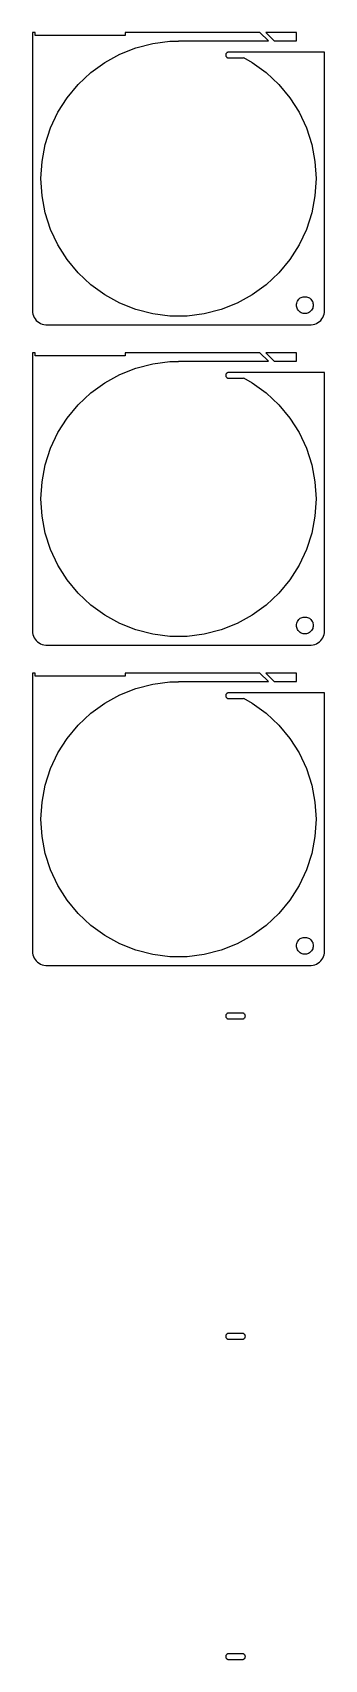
# Model space of a CAD drawing. Header units: metres. Extents: x -52 to 52, y 43 to 622.
import ezdxf

# ---------------------------------------------------------------- set-up
doc = ezdxf.new("R2010")
doc.units = ezdxf.units.M

msp = doc.modelspace()

# ---------------------------------------------------------------- linework, layer by layer
for p, q in [((-51, 622), (-52, 622)), ((-52, 622), (-52, 523)), ((-51, 621), (-51, 622)), ((-19, 621), (-51, 621)), ((29.0099, 621.99), (-19, 621.99)), ((-19, 621.99), (-19, 621)), ((32, 619), (29.0099, 621.99)), ((42, 621.99), (31.1312, 621.99)), ((31.1312, 621.99), (34.1213, 619)), ((42, 619), (42, 621.99)), ((-26.2555, 611.372), (-20.8632, 614.337)), ((-20.8632, 614.337), (-15.1418, 616.602)), ((-15.1418, 616.602), (-9.1817, 618.132)), ((-9.1817, 618.132), (-3.0767, 618.903)), ((-3.0767, 618.903), (0, 618.903)), ((0, 618.903), (0, 619)), ((0, 619), (32, 619)), ((16.8189, 614.125), (16.811, 614)), ((16.811, 614), (16.8189, 613.875)), ((16.8424, 614.249), (16.8189, 614.125)), ((16.8189, 613.875), (16.8424, 613.751)), ((16.8812, 614.368), (16.8424, 614.249)), ((16.8424, 613.751), (16.8812, 613.632)), ((16.9347, 614.482), (16.8812, 614.368)), ((17.002, 614.588), (16.9347, 614.482)), ((17.082, 614.685), (17.002, 614.588)), ((17.1736, 614.771), (17.082, 614.685)), ((17.2752, 614.844), (17.1736, 614.771)), ((17.3852, 614.905), (17.2752, 614.844)), ((17.502, 614.951), (17.3852, 614.905)), ((17.6236, 614.982), (17.502, 614.951)), ((17.7482, 614.998), (17.6236, 614.982)), ((19.1924, 614.998), (17.7482, 614.998)), ((52, 615), (19.1874, 615)), ((19.1874, 615), (19.1924, 614.998)), ((34.1213, 619), (42, 619)), ((52, 523), (52, 615)), ((-31.2338, 607.755), (-26.2555, 611.372)), ((16.8812, 613.632), (16.9347, 613.518)), ((16.9347, 613.518), (17.002, 613.412)), ((17.002, 613.412), (17.082, 613.315)), ((17.082, 613.315), (17.1736, 613.229)), ((17.1736, 613.229), (17.2752, 613.156)), ((17.2752, 613.156), (17.3852, 613.095)), ((17.3852, 613.095), (17.502, 613.049)), ((17.502, 613.049), (17.6236, 613.018)), ((17.6236, 613.018), (17.7482, 613.002)), ((17.7482, 613.002), (22.8738, 613.002)), ((22.8738, 613.002), (22.9984, 613.018)), ((22.9984, 613.018), (23.12, 613.049)), ((23.12, 613.049), (23.1696, 613.069)), ((23.1696, 613.069), (26.2555, 611.372)), ((26.2555, 611.372), (31.2338, 607.755)), ((-39.6418, 598.801), (-35.7195, 603.543)), ((-35.7195, 603.543), (-31.2338, 607.755)), ((31.2338, 607.755), (35.7195, 603.543)), ((35.7195, 603.543), (39.6418, 598.801)), ((-42.939, 593.606), (-39.6418, 598.801)), ((39.6418, 598.801), (42.939, 593.606)), ((-45.559, 588.038), (-42.939, 593.606)), ((42.939, 593.606), (45.559, 588.038)), ((-47.4606, 582.186), (-45.559, 588.038)), ((45.559, 588.038), (47.4606, 582.186)), ((-48.6136, 576.141), (-47.4606, 582.186)), ((47.4606, 582.186), (48.6136, 576.141)), ((-49, 570), (-48.6136, 576.141)), ((48.6136, 576.141), (49, 570)), ((-48.6136, 563.859), (-49, 570)), ((49, 570), (48.6136, 563.859)), ((-47.4606, 557.814), (-48.6136, 563.859)), ((48.6136, 563.859), (47.4606, 557.814)), ((-45.559, 551.962), (-47.4606, 557.814)), ((47.4606, 557.814), (45.559, 551.962)), ((-42.939, 546.394), (-45.559, 551.962)), ((45.559, 551.962), (42.939, 546.394)), ((-39.6418, 541.199), (-42.939, 546.394)), ((42.939, 546.394), (39.6418, 541.199)), ((-35.7195, 536.457), (-39.6418, 541.199)), ((39.6418, 541.199), (35.7195, 536.457)), ((-31.2338, 532.245), (-35.7195, 536.457)), ((35.7195, 536.457), (31.2338, 532.245)), ((-26.2555, 528.628), (-31.2338, 532.245)), ((-20.8632, 525.663), (-26.2555, 528.628)), ((26.2555, 528.628), (20.8632, 525.663)), ((31.2338, 532.245), (26.2555, 528.628)), ((42.5729, 526.763), (42.8131, 527.054)), ((42.8131, 527.054), (43.0877, 527.312)), ((43.0877, 527.312), (43.3925, 527.533)), ((43.3925, 527.533), (43.7227, 527.714)), ((43.7227, 527.714), (44.0729, 527.853)), ((44.0729, 527.853), (44.4379, 527.947)), ((44.4379, 527.947), (44.8116, 527.994)), ((44.8116, 527.994), (45.1884, 527.994)), ((45.1884, 527.994), (45.5621, 527.947)), ((45.5621, 527.947), (45.927, 527.853)), ((45.927, 527.853), (46.2773, 527.714)), ((46.2773, 527.714), (46.6075, 527.533)), ((46.6075, 527.533), (46.9123, 527.312)), ((46.9123, 527.312), (47.1869, 527.054)), ((47.1869, 527.054), (47.427, 526.763)), ((-52, 523), (-51.9606, 522.373)), ((-51.9606, 522.373), (-51.8429, 521.757)), ((-51.8429, 521.757), (-51.6489, 521.159)), ((-51.6489, 521.159), (-51.3815, 520.591)), ((-15.1418, 523.398), (-20.8632, 525.663)), ((-9.1817, 521.868), (-15.1418, 523.398)), ((-3.0767, 521.097), (-9.1817, 521.868)), ((9.1817, 521.868), (3.0767, 521.097)), ((15.1418, 523.398), (9.1817, 521.868)), ((20.8632, 525.663), (15.1418, 523.398)), ((42, 525), (42.0237, 525.376)), ((42.0237, 524.624), (42, 525)), ((42.0237, 525.376), (42.0942, 525.746)), ((42.0942, 524.254), (42.0237, 524.624)), ((42.0942, 525.746), (42.2107, 526.104)), ((42.2107, 523.896), (42.0942, 524.254)), ((42.2107, 526.104), (42.3711, 526.445)), ((42.3711, 523.555), (42.2107, 523.896)), ((42.3711, 526.445), (42.5729, 526.763)), ((42.5729, 523.237), (42.3711, 523.555)), ((42.8131, 522.946), (42.5729, 523.237)), ((43.0877, 522.688), (42.8131, 522.946)), ((43.3925, 522.467), (43.0877, 522.688)), ((43.7227, 522.286), (43.3925, 522.467)), ((44.0729, 522.147), (43.7227, 522.286)), ((44.4379, 522.053), (44.0729, 522.147)), ((44.8116, 522.006), (44.4379, 522.053)), ((45.1884, 522.006), (44.8116, 522.006)), ((45.5621, 522.053), (45.1884, 522.006)), ((45.927, 522.147), (45.5621, 522.053)), ((46.2773, 522.286), (45.927, 522.147)), ((46.6075, 522.467), (46.2773, 522.286)), ((46.9123, 522.688), (46.6075, 522.467)), ((47.1869, 522.946), (46.9123, 522.688)), ((47.427, 523.237), (47.1869, 522.946)), ((47.427, 526.763), (47.6289, 526.445)), ((47.6289, 523.555), (47.427, 523.237)), ((47.6289, 526.445), (47.7893, 526.104)), ((47.7893, 523.896), (47.6289, 523.555)), ((47.7893, 526.104), (47.9057, 525.746)), ((47.9057, 524.254), (47.7893, 523.896)), ((47.9057, 525.746), (47.9763, 525.376)), ((47.9763, 524.624), (47.9057, 524.254)), ((47.9763, 525.376), (48, 525)), ((48, 525), (47.9763, 524.624)), ((51.3815, 520.591), (51.6489, 521.159)), ((51.6489, 521.159), (51.8429, 521.757)), ((51.8429, 521.757), (51.9606, 522.373)), ((51.9606, 522.373), (52, 523)), ((-51.3815, 520.591), (-51.0451, 520.061)), ((-51.0451, 520.061), (-50.6448, 519.577)), ((-50.6448, 519.577), (-50.1871, 519.147)), ((-50.1871, 519.147), (-49.6791, 518.778)), ((-49.6791, 518.778), (-49.1289, 518.476)), ((-49.1289, 518.476), (-48.5451, 518.245)), ((-48.5451, 518.245), (-47.9369, 518.089)), ((-47.9369, 518.089), (-47.3139, 518.01)), ((-47.3139, 518.01), (47.3139, 518.01)), ((3.0767, 521.097), (-3.0767, 521.097)), ((47.3139, 518.01), (47.9369, 518.089)), ((47.9369, 518.089), (48.5451, 518.245)), ((48.5451, 518.245), (49.1289, 518.476)), ((49.1289, 518.476), (49.6791, 518.778)), ((49.6791, 518.778), (50.1871, 519.147)), ((50.1871, 519.147), (50.6448, 519.577)), ((50.6448, 519.577), (51.0451, 520.061)), ((51.0451, 520.061), (51.3815, 520.591)), ((-51, 508), (-52, 508)), ((-52, 508), (-52, 409)), ((-51, 507), (-51, 508)), ((-19, 507), (-51, 507)), ((29.0099, 507.99), (-19, 507.99)), ((-19, 507.99), (-19, 507)), ((-15.1418, 502.602), (-9.1817, 504.132)), ((-9.1817, 504.132), (-3.0767, 504.903)), ((-3.0767, 504.903), (0, 504.903)), ((0, 504.903), (0, 505)), ((0, 505), (32, 505)), ((32, 505), (29.0099, 507.99)), ((42, 507.99), (31.1312, 507.99)), ((31.1312, 507.99), (34.1213, 505)), ((34.1213, 505), (42, 505)), ((42, 505), (42, 507.99)), ((-26.2555, 497.372), (-20.8632, 500.337)), ((-20.8632, 500.337), (-15.1418, 502.602)), ((16.8189, 500.125), (16.811, 500)), ((16.811, 500), (16.8189, 499.875)), ((16.8424, 500.249), (16.8189, 500.125)), ((16.8189, 499.875), (16.8424, 499.751)), ((16.8812, 500.368), (16.8424, 500.249)), ((16.8424, 499.751), (16.8812, 499.632)), ((16.9347, 500.482), (16.8812, 500.368)), ((16.8812, 499.632), (16.9347, 499.518)), ((17.002, 500.588), (16.9347, 500.482)), ((16.9347, 499.518), (17.002, 499.412)), ((17.082, 500.685), (17.002, 500.588)), ((17.002, 499.412), (17.082, 499.315)), ((17.1736, 500.771), (17.082, 500.685)), ((17.082, 499.315), (17.1736, 499.229)), ((17.2752, 500.844), (17.1736, 500.771)), ((17.1736, 499.229), (17.2752, 499.156)), ((17.3852, 500.905), (17.2752, 500.844)), ((17.2752, 499.156), (17.3852, 499.095)), ((17.502, 500.951), (17.3852, 500.905)), ((17.3852, 499.095), (17.502, 499.049)), ((17.6236, 500.982), (17.502, 500.951)), ((17.502, 499.049), (17.6236, 499.018)), ((17.7482, 500.998), (17.6236, 500.982)), ((17.6236, 499.018), (17.7482, 499.002)), ((19.1924, 500.998), (17.7482, 500.998)), ((17.7482, 499.002), (22.8738, 499.002)), ((52, 501), (19.1874, 501)), ((19.1874, 501), (19.1924, 500.998)), ((22.8738, 499.002), (22.9984, 499.018)), ((22.9984, 499.018), (23.12, 499.049)), ((23.12, 499.049), (23.1696, 499.069)), ((23.1696, 499.069), (26.2555, 497.372)), ((52, 409), (52, 501)), ((-35.7195, 489.543), (-31.2338, 493.755)), ((-31.2338, 493.755), (-26.2555, 497.372)), ((26.2555, 497.372), (31.2338, 493.755)), ((31.2338, 493.755), (35.7195, 489.543)), ((-39.6418, 484.801), (-35.7195, 489.543)), ((35.7195, 489.543), (39.6418, 484.801)), ((-42.939, 479.606), (-39.6418, 484.801)), ((39.6418, 484.801), (42.939, 479.606)), ((-45.559, 474.038), (-42.939, 479.606)), ((42.939, 479.606), (45.559, 474.038)), ((-47.4606, 468.186), (-45.559, 474.038)), ((45.559, 474.038), (47.4606, 468.186)), ((-48.6136, 462.141), (-47.4606, 468.186)), ((47.4606, 468.186), (48.6136, 462.141)), ((-49, 456), (-48.6136, 462.141)), ((48.6136, 462.141), (49, 456)), ((-48.6136, 449.859), (-49, 456)), ((49, 456), (48.6136, 449.859)), ((-47.4606, 443.814), (-48.6136, 449.859)), ((48.6136, 449.859), (47.4606, 443.814)), ((-45.559, 437.962), (-47.4606, 443.814)), ((47.4606, 443.814), (45.559, 437.962)), ((-42.939, 432.394), (-45.559, 437.962)), ((45.559, 437.962), (42.939, 432.394)), ((-39.6418, 427.199), (-42.939, 432.394)), ((42.939, 432.394), (39.6418, 427.199)), ((-35.7195, 422.457), (-39.6418, 427.199)), ((39.6418, 427.199), (35.7195, 422.457)), ((-31.2338, 418.245), (-35.7195, 422.457)), ((-26.2555, 414.628), (-31.2338, 418.245)), ((31.2338, 418.245), (26.2555, 414.628)), ((35.7195, 422.457), (31.2338, 418.245)), ((-20.8632, 411.663), (-26.2555, 414.628)), ((-15.1418, 409.398), (-20.8632, 411.663)), ((20.8632, 411.663), (15.1418, 409.398)), ((26.2555, 414.628), (20.8632, 411.663)), ((42, 411), (42.0237, 411.376)), ((42.0237, 411.376), (42.0942, 411.746)), ((42.0942, 411.746), (42.2107, 412.104)), ((42.2107, 412.104), (42.3711, 412.445)), ((42.3711, 412.445), (42.5729, 412.763)), ((42.5729, 412.763), (42.8131, 413.054)), ((42.8131, 413.054), (43.0877, 413.312)), ((43.0877, 413.312), (43.3925, 413.533)), ((43.3925, 413.533), (43.7227, 413.714)), ((43.7227, 413.714), (44.0729, 413.853)), ((44.0729, 413.853), (44.4379, 413.947)), ((44.4379, 413.947), (44.8116, 413.994)), ((44.8116, 413.994), (45.1884, 413.994)), ((45.1884, 413.994), (45.5621, 413.947)), ((45.5621, 413.947), (45.927, 413.853)), ((45.927, 413.853), (46.2773, 413.714)), ((46.2773, 413.714), (46.6075, 413.533)), ((46.6075, 413.533), (46.9123, 413.312)), ((46.9123, 413.312), (47.1869, 413.054)), ((47.1869, 413.054), (47.427, 412.763)), ((47.427, 412.763), (47.6289, 412.445)), ((47.6289, 412.445), (47.7893, 412.104)), ((47.7893, 412.104), (47.9057, 411.746)), ((47.9057, 411.746), (47.9763, 411.376)), ((47.9763, 411.376), (48, 411)), ((-52, 409), (-51.9606, 408.373)), ((-51.9606, 408.373), (-51.8429, 407.757)), ((-51.8429, 407.757), (-51.6489, 407.159)), ((-51.6489, 407.159), (-51.3815, 406.591)), ((-51.3815, 406.591), (-51.0451, 406.061)), ((-51.0451, 406.061), (-50.6448, 405.577)), ((-50.6448, 405.577), (-50.1871, 405.147)), ((-9.1817, 407.868), (-15.1418, 409.398)), ((-3.0767, 407.097), (-9.1817, 407.868)), ((3.0767, 407.097), (-3.0767, 407.097)), ((9.1817, 407.868), (3.0767, 407.097)), ((15.1418, 409.398), (9.1817, 407.868)), ((42.0237, 410.624), (42, 411)), ((42.0942, 410.254), (42.0237, 410.624)), ((42.2107, 409.896), (42.0942, 410.254)), ((42.3711, 409.555), (42.2107, 409.896)), ((42.5729, 409.237), (42.3711, 409.555)), ((42.8131, 408.946), (42.5729, 409.237)), ((43.0877, 408.688), (42.8131, 408.946)), ((43.3925, 408.467), (43.0877, 408.688)), ((43.7227, 408.286), (43.3925, 408.467)), ((44.0729, 408.147), (43.7227, 408.286)), ((44.4379, 408.053), (44.0729, 408.147)), ((44.8116, 408.006), (44.4379, 408.053)), ((45.1884, 408.006), (44.8116, 408.006)), ((45.5621, 408.053), (45.1884, 408.006)), ((45.927, 408.147), (45.5621, 408.053)), ((46.2773, 408.286), (45.927, 408.147)), ((46.6075, 408.467), (46.2773, 408.286)), ((46.9123, 408.688), (46.6075, 408.467)), ((47.1869, 408.946), (46.9123, 408.688)), ((47.427, 409.237), (47.1869, 408.946)), ((47.6289, 409.555), (47.427, 409.237)), ((47.7893, 409.896), (47.6289, 409.555)), ((47.9057, 410.254), (47.7893, 409.896)), ((47.9763, 410.624), (47.9057, 410.254)), ((48, 411), (47.9763, 410.624)), ((50.1871, 405.147), (50.6448, 405.577)), ((50.6448, 405.577), (51.0451, 406.061)), ((51.0451, 406.061), (51.3815, 406.591)), ((51.3815, 406.591), (51.6489, 407.159)), ((51.6489, 407.159), (51.8429, 407.757)), ((51.8429, 407.757), (51.9606, 408.373)), ((51.9606, 408.373), (52, 409)), ((-50.1871, 405.147), (-49.6791, 404.778)), ((-49.6791, 404.778), (-49.1289, 404.476)), ((-49.1289, 404.476), (-48.5451, 404.245)), ((-48.5451, 404.245), (-47.9369, 404.089)), ((-47.9369, 404.089), (-47.3139, 404.01)), ((-47.3139, 404.01), (47.3139, 404.01)), ((47.3139, 404.01), (47.9369, 404.089)), ((47.9369, 404.089), (48.5451, 404.245)), ((48.5451, 404.245), (49.1289, 404.476)), ((49.1289, 404.476), (49.6791, 404.778)), ((49.6791, 404.778), (50.1871, 405.147)), ((-51, 394), (-52, 394)), ((-52, 394), (-52, 295)), ((-51, 393), (-51, 394)), ((29.0099, 393.99), (-19, 393.99)), ((-19, 393.99), (-19, 393)), ((32, 391), (29.0099, 393.99)), ((42, 393.99), (31.1312, 393.99)), ((31.1312, 393.99), (34.1213, 391)), ((42, 391), (42, 393.99)), ((-19, 393), (-51, 393)), ((-20.8632, 386.337), (-15.1418, 388.602)), ((-15.1418, 388.602), (-9.1817, 390.132)), ((-9.1817, 390.132), (-3.0767, 390.903)), ((-3.0767, 390.903), (0, 390.903)), ((0, 390.903), (0, 391)), ((0, 391), (32, 391)), ((34.1213, 391), (42, 391)), ((-31.2338, 379.755), (-26.2555, 383.372)), ((-26.2555, 383.372), (-20.8632, 386.337)), ((16.8189, 386.125), (16.811, 386)), ((16.811, 386), (16.8189, 385.875)), ((16.8424, 386.249), (16.8189, 386.125)), ((16.8189, 385.875), (16.8424, 385.751)), ((16.8812, 386.368), (16.8424, 386.249)), ((16.8424, 385.751), (16.8812, 385.632)), ((16.9347, 386.482), (16.8812, 386.368)), ((16.8812, 385.632), (16.9347, 385.518)), ((17.002, 386.588), (16.9347, 386.482)), ((16.9347, 385.518), (17.002, 385.412)), ((17.082, 386.685), (17.002, 386.588)), ((17.002, 385.412), (17.082, 385.315)), ((17.1736, 386.771), (17.082, 386.685)), ((17.082, 385.315), (17.1736, 385.229)), ((17.2752, 386.844), (17.1736, 386.771)), ((17.1736, 385.229), (17.2752, 385.156)), ((17.3852, 386.905), (17.2752, 386.844)), ((17.2752, 385.156), (17.3852, 385.095)), ((17.502, 386.951), (17.3852, 386.905)), ((17.3852, 385.095), (17.502, 385.049)), ((17.6236, 386.982), (17.502, 386.951)), ((17.502, 385.049), (17.6236, 385.018)), ((17.7482, 386.998), (17.6236, 386.982)), ((17.6236, 385.018), (17.7482, 385.002)), ((19.1924, 386.998), (17.7482, 386.998)), ((17.7482, 385.002), (22.8738, 385.002)), ((52, 387), (19.1874, 387)), ((19.1874, 387), (19.1924, 386.998)), ((22.8738, 385.002), (22.9984, 385.018)), ((22.9984, 385.018), (23.12, 385.049)), ((23.12, 385.049), (23.1696, 385.069)), ((23.1696, 385.069), (26.2555, 383.372)), ((26.2555, 383.372), (31.2338, 379.755)), ((52, 295), (52, 387)), ((-35.7195, 375.543), (-31.2338, 379.755)), ((31.2338, 379.755), (35.7195, 375.543)), ((-42.939, 365.606), (-39.6418, 370.801)), ((-39.6418, 370.801), (-35.7195, 375.543)), ((35.7195, 375.543), (39.6418, 370.801)), ((39.6418, 370.801), (42.939, 365.606)), ((-45.559, 360.038), (-42.939, 365.606)), ((42.939, 365.606), (45.559, 360.038)), ((-47.4606, 354.186), (-45.559, 360.038)), ((45.559, 360.038), (47.4606, 354.186)), ((-48.6136, 348.141), (-47.4606, 354.186)), ((47.4606, 354.186), (48.6136, 348.141)), ((-49, 342), (-48.6136, 348.141)), ((48.6136, 348.141), (49, 342)), ((-48.6136, 335.859), (-49, 342)), ((49, 342), (48.6136, 335.859)), ((-47.4606, 329.814), (-48.6136, 335.859)), ((48.6136, 335.859), (47.4606, 329.814)), ((-45.559, 323.962), (-47.4606, 329.814)), ((47.4606, 329.814), (45.559, 323.962)), ((-42.939, 318.394), (-45.559, 323.962)), ((45.559, 323.962), (42.939, 318.394)), ((-39.6418, 313.199), (-42.939, 318.394)), ((-35.7195, 308.457), (-39.6418, 313.199)), ((39.6418, 313.199), (35.7195, 308.457)), ((42.939, 318.394), (39.6418, 313.199)), ((-31.2338, 304.245), (-35.7195, 308.457)), ((35.7195, 308.457), (31.2338, 304.245)), ((-26.2555, 300.628), (-31.2338, 304.245)), ((31.2338, 304.245), (26.2555, 300.628)), ((-20.8632, 297.663), (-26.2555, 300.628)), ((-15.1418, 295.398), (-20.8632, 297.663)), ((-9.1817, 293.868), (-15.1418, 295.398)), ((15.1418, 295.398), (9.1817, 293.868)), ((20.8632, 297.663), (15.1418, 295.398)), ((26.2555, 300.628), (20.8632, 297.663)), ((42, 297), (42.0237, 297.376)), ((42.0237, 296.624), (42, 297)), ((42.0237, 297.376), (42.0942, 297.746)), ((42.0942, 296.254), (42.0237, 296.624)), ((42.0942, 297.746), (42.2107, 298.104)), ((42.2107, 295.896), (42.0942, 296.254)), ((42.2107, 298.104), (42.3711, 298.445)), ((42.3711, 295.555), (42.2107, 295.896)), ((42.3711, 298.445), (42.5729, 298.763)), ((42.5729, 295.237), (42.3711, 295.555)), ((42.5729, 298.763), (42.8131, 299.054)), ((42.8131, 299.054), (43.0877, 299.312)), ((43.0877, 299.312), (43.3925, 299.533)), ((43.3925, 299.533), (43.7227, 299.714)), ((43.7227, 299.714), (44.0729, 299.853)), ((44.0729, 299.853), (44.4379, 299.947)), ((44.4379, 299.947), (44.8116, 299.994)), ((44.8116, 299.994), (45.1884, 299.994)), ((45.1884, 299.994), (45.5621, 299.947)), ((45.5621, 299.947), (45.927, 299.853)), ((45.927, 299.853), (46.2773, 299.714)), ((46.2773, 299.714), (46.6075, 299.533)), ((46.6075, 299.533), (46.9123, 299.312)), ((46.9123, 299.312), (47.1869, 299.054)), ((47.1869, 299.054), (47.427, 298.763)), ((47.427, 298.763), (47.6289, 298.445)), ((47.6289, 295.555), (47.427, 295.237)), ((47.6289, 298.445), (47.7893, 298.104)), ((47.7893, 295.896), (47.6289, 295.555)), ((47.7893, 298.104), (47.9057, 297.746)), ((47.9057, 296.254), (47.7893, 295.896)), ((47.9057, 297.746), (47.9763, 297.376)), ((47.9763, 296.624), (47.9057, 296.254)), ((47.9763, 297.376), (48, 297)), ((48, 297), (47.9763, 296.624)), ((-52, 295), (-51.9606, 294.373)), ((-51.9606, 294.373), (-51.8429, 293.757)), ((-51.8429, 293.757), (-51.6489, 293.159)), ((-51.6489, 293.159), (-51.3815, 292.591)), ((-51.3815, 292.591), (-51.0451, 292.061)), ((-51.0451, 292.061), (-50.6448, 291.577)), ((-50.6448, 291.577), (-50.1871, 291.147)), ((-50.1871, 291.147), (-49.6791, 290.778)), ((-49.6791, 290.778), (-49.1289, 290.476)), ((-49.1289, 290.476), (-48.5451, 290.245)), ((-48.5451, 290.245), (-47.9369, 290.089)), ((-47.9369, 290.089), (-47.3139, 290.01)), ((-47.3139, 290.01), (47.3139, 290.01)), ((-3.0767, 293.097), (-9.1817, 293.868)), ((3.0767, 293.097), (-3.0767, 293.097)), ((9.1817, 293.868), (3.0767, 293.097)), ((42.8131, 294.946), (42.5729, 295.237)), ((43.0877, 294.688), (42.8131, 294.946)), ((43.3925, 294.467), (43.0877, 294.688)), ((43.7227, 294.286), (43.3925, 294.467)), ((44.0729, 294.147), (43.7227, 294.286)), ((44.4379, 294.053), (44.0729, 294.147)), ((44.8116, 294.006), (44.4379, 294.053)), ((45.1884, 294.006), (44.8116, 294.006)), ((45.5621, 294.053), (45.1884, 294.006)), ((45.927, 294.147), (45.5621, 294.053)), ((46.2773, 294.286), (45.927, 294.147)), ((46.6075, 294.467), (46.2773, 294.286)), ((46.9123, 294.688), (46.6075, 294.467)), ((47.1869, 294.946), (46.9123, 294.688)), ((47.427, 295.237), (47.1869, 294.946)), ((47.3139, 290.01), (47.9369, 290.089)), ((47.9369, 290.089), (48.5451, 290.245)), ((48.5451, 290.245), (49.1289, 290.476)), ((49.1289, 290.476), (49.6791, 290.778)), ((49.6791, 290.778), (50.1871, 291.147)), ((50.1871, 291.147), (50.6448, 291.577)), ((50.6448, 291.577), (51.0451, 292.061)), ((51.0451, 292.061), (51.3815, 292.591)), ((51.3815, 292.591), (51.6489, 293.159)), ((51.6489, 293.159), (51.8429, 293.757)), ((51.8429, 293.757), (51.9606, 294.373)), ((51.9606, 294.373), (52, 295)), ((16.8424, 272.249), (16.8189, 272.125)), ((16.8812, 272.368), (16.8424, 272.249)), ((16.9347, 272.482), (16.8812, 272.368)), ((17.002, 272.588), (16.9347, 272.482)), ((17.082, 272.685), (17.002, 272.588)), ((17.1736, 272.771), (17.082, 272.685)), ((17.2752, 272.844), (17.1736, 272.771)), ((17.3852, 272.905), (17.2752, 272.844)), ((17.502, 272.951), (17.3852, 272.905)), ((17.6236, 272.982), (17.502, 272.951)), ((17.7482, 272.998), (17.6236, 272.982)), ((22.8738, 272.998), (17.7482, 272.998)), ((22.9984, 272.982), (22.8738, 272.998)), ((23.12, 272.951), (22.9984, 272.982)), ((23.2368, 272.905), (23.12, 272.951)), ((23.3468, 272.844), (23.2368, 272.905)), ((23.4484, 272.771), (23.3468, 272.844)), ((23.54, 272.685), (23.4484, 272.771)), ((23.62, 272.588), (23.54, 272.685)), ((23.6873, 272.482), (23.62, 272.588)), ((23.7408, 272.368), (23.6873, 272.482)), ((23.7796, 272.249), (23.7408, 272.368)), ((23.8031, 272.125), (23.7796, 272.249)), ((16.8189, 272.125), (16.811, 272)), ((16.811, 272), (16.8189, 271.875)), ((16.8189, 271.875), (16.8424, 271.751)), ((16.8424, 271.751), (16.8812, 271.632)), ((16.8812, 271.632), (16.9347, 271.518)), ((16.9347, 271.518), (17.002, 271.412)), ((17.002, 271.412), (17.082, 271.315)), ((17.082, 271.315), (17.1736, 271.229)), ((17.1736, 271.229), (17.2752, 271.156)), ((17.2752, 271.156), (17.3852, 271.095)), ((17.3852, 271.095), (17.502, 271.049)), ((17.502, 271.049), (17.6236, 271.018)), ((17.6236, 271.018), (17.7482, 271.002)), ((17.7482, 271.002), (22.8738, 271.002)), ((22.8738, 271.002), (22.9984, 271.018)), ((22.9984, 271.018), (23.12, 271.049)), ((23.12, 271.049), (23.2368, 271.095)), ((23.2368, 271.095), (23.3468, 271.156)), ((23.3468, 271.156), (23.4484, 271.229)), ((23.4484, 271.229), (23.54, 271.315)), ((23.54, 271.315), (23.62, 271.412)), ((23.62, 271.412), (23.6873, 271.518)), ((23.6873, 271.518), (23.7408, 271.632)), ((23.7408, 271.632), (23.7796, 271.751)), ((23.7796, 271.751), (23.8031, 271.875)), ((23.811, 272), (23.8031, 272.125)), ((23.8031, 271.875), (23.811, 272)), ((16.8189, 158.125), (16.811, 158)), ((16.811, 158), (16.8189, 157.875)), ((16.8424, 158.249), (16.8189, 158.125)), ((16.8189, 157.875), (16.8424, 157.751)), ((16.8812, 158.368), (16.8424, 158.249)), ((16.8424, 157.751), (16.8812, 157.632)), ((16.9347, 158.482), (16.8812, 158.368)), ((16.8812, 157.632), (16.9347, 157.518)), ((17.002, 158.588), (16.9347, 158.482)), ((16.9347, 157.518), (17.002, 157.412)), ((17.082, 158.685), (17.002, 158.588)), ((17.002, 157.412), (17.082, 157.315)), ((17.1736, 158.771), (17.082, 158.685)), ((17.082, 157.315), (17.1736, 157.229)), ((17.2752, 158.844), (17.1736, 158.771)), ((17.1736, 157.229), (17.2752, 157.156)), ((17.3852, 158.905), (17.2752, 158.844)), ((17.2752, 157.156), (17.3852, 157.095)), ((17.502, 158.951), (17.3852, 158.905)), ((17.3852, 157.095), (17.502, 157.049)), ((17.6236, 158.982), (17.502, 158.951)), ((17.502, 157.049), (17.6236, 157.018)), ((17.7482, 158.998), (17.6236, 158.982)), ((17.6236, 157.018), (17.7482, 157.002)), ((22.8738, 158.998), (17.7482, 158.998)), ((17.7482, 157.002), (22.8738, 157.002)), ((22.9984, 158.982), (22.8738, 158.998)), ((22.8738, 157.002), (22.9984, 157.018)), ((23.12, 158.951), (22.9984, 158.982)), ((22.9984, 157.018), (23.12, 157.049)), ((23.2368, 158.905), (23.12, 158.951)), ((23.12, 157.049), (23.2368, 157.095)), ((23.3468, 158.844), (23.2368, 158.905)), ((23.2368, 157.095), (23.3468, 157.156)), ((23.4484, 158.771), (23.3468, 158.844)), ((23.3468, 157.156), (23.4484, 157.229)), ((23.54, 158.685), (23.4484, 158.771)), ((23.4484, 157.229), (23.54, 157.315)), ((23.62, 158.588), (23.54, 158.685)), ((23.54, 157.315), (23.62, 157.412)), ((23.6873, 158.482), (23.62, 158.588)), ((23.62, 157.412), (23.6873, 157.518)), ((23.7408, 158.368), (23.6873, 158.482)), ((23.6873, 157.518), (23.7408, 157.632)), ((23.7796, 158.249), (23.7408, 158.368)), ((23.7408, 157.632), (23.7796, 157.751)), ((23.8031, 158.125), (23.7796, 158.249)), ((23.7796, 157.751), (23.8031, 157.875)), ((23.811, 158), (23.8031, 158.125)), ((23.8031, 157.875), (23.811, 158)), ((16.8189, 44.1253), (16.811, 44)), ((16.811, 44), (16.8189, 43.8747)), ((16.8424, 44.2487), (16.8189, 44.1253)), ((16.8189, 43.8747), (16.8424, 43.7513)), ((16.8812, 44.3681), (16.8424, 44.2487)), ((16.8424, 43.7513), (16.8812, 43.6319)), ((16.9347, 44.4818), (16.8812, 44.3681)), ((16.8812, 43.6319), (16.9347, 43.5182)), ((17.002, 44.5878), (16.9347, 44.4818)), ((16.9347, 43.5182), (17.002, 43.4122)), ((17.082, 44.6845), (17.002, 44.5878)), ((17.002, 43.4122), (17.082, 43.3154)), ((17.1736, 44.7705), (17.082, 44.6845)), ((17.082, 43.3154), (17.1736, 43.2295)), ((17.2752, 44.8443), (17.1736, 44.7705)), ((17.1736, 43.2295), (17.2752, 43.1557)), ((17.3852, 44.9048), (17.2752, 44.8443)), ((17.2752, 43.1557), (17.3852, 43.0952)), ((17.502, 44.951), (17.3852, 44.9048)), ((17.3852, 43.0952), (17.502, 43.0489)), ((17.6236, 44.9823), (17.502, 44.951)), ((17.502, 43.0489), (17.6236, 43.0177)), ((17.7482, 44.998), (17.6236, 44.9823)), ((17.6236, 43.0177), (17.7482, 43.002)), ((22.8738, 44.998), (17.7482, 44.998)), ((17.7482, 43.002), (22.8738, 43.002)), ((22.9984, 44.9823), (22.8738, 44.998)), ((22.8738, 43.002), (22.9984, 43.0177)), ((23.12, 44.951), (22.9984, 44.9823)), ((22.9984, 43.0177), (23.12, 43.0489)), ((23.2368, 44.9048), (23.12, 44.951)), ((23.12, 43.0489), (23.2368, 43.0952)), ((23.3468, 44.8443), (23.2368, 44.9048)), ((23.2368, 43.0952), (23.3468, 43.1557)), ((23.4484, 44.7705), (23.3468, 44.8443)), ((23.3468, 43.1557), (23.4484, 43.2295)), ((23.54, 44.6845), (23.4484, 44.7705)), ((23.4484, 43.2295), (23.54, 43.3154)), ((23.62, 44.5878), (23.54, 44.6845)), ((23.54, 43.3154), (23.62, 43.4122)), ((23.6873, 44.4818), (23.62, 44.5878)), ((23.62, 43.4122), (23.6873, 43.5182)), ((23.7408, 44.3681), (23.6873, 44.4818)), ((23.6873, 43.5182), (23.7408, 43.6319)), ((23.7796, 44.2487), (23.7408, 44.3681)), ((23.7408, 43.6319), (23.7796, 43.7513)), ((23.8031, 44.1253), (23.7796, 44.2487)), ((23.7796, 43.7513), (23.8031, 43.8747)), ((23.811, 44), (23.8031, 44.1253)), ((23.8031, 43.8747), (23.811, 44))]:
    msp.add_line(p, q)

doc.saveas('drawing.dxf')
